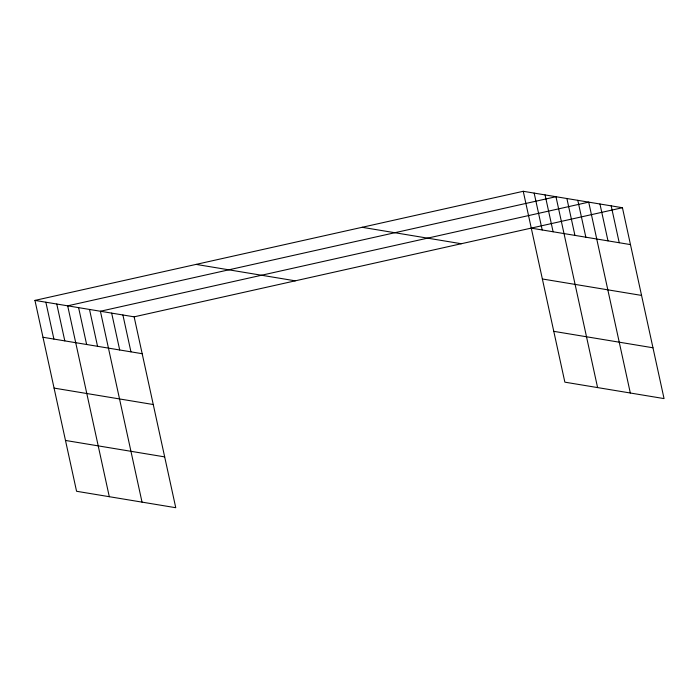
<?xml version="1.0" encoding="UTF-8"?>
<svg xmlns="http://www.w3.org/2000/svg" width="699" height="699" viewBox="0 0 699 699"><rect width="100%" height="100%" fill="white"/><g stroke="black" fill="none" stroke-linecap="round" stroke-linejoin="round"><path stroke-width="1.05" d="M34.95 300.404L134.138 316.839L175.755 507.71L76.567 491.275L34.95 300.404L523.245 191.29L622.433 207.725L664.05 398.596L564.862 382.161L523.245 191.29M134.138 316.839L622.433 207.725M531.284 228.154L630.472 244.598M362.108 227.297L461.296 243.733M542.363 278.98L641.551 295.415M196.087 264.397L295.275 280.832M553.783 331.343L652.971 347.779M42.989 337.267L142.177 353.703M54.068 388.094L153.256 404.529M65.488 440.449L164.676 456.893M611.188 205.864L619.227 242.728M599.952 204.003L607.99 240.867M630.323 393.013L588.707 202.142L100.411 311.247L142.028 502.118M577.802 200.333L585.841 237.197M566.889 198.525L574.928 235.388M597.593 387.587L555.976 196.716L67.681 305.83L109.297 496.701M545.063 194.907L553.101 231.771M534.158 193.099L542.197 229.962M122.902 314.978L130.94 351.842M111.657 313.117L119.695 349.981M89.507 309.439L97.545 346.311M78.594 307.63L86.632 344.502M56.768 304.021L64.806 340.885M45.863 302.213L53.902 339.076"/></g></svg>
